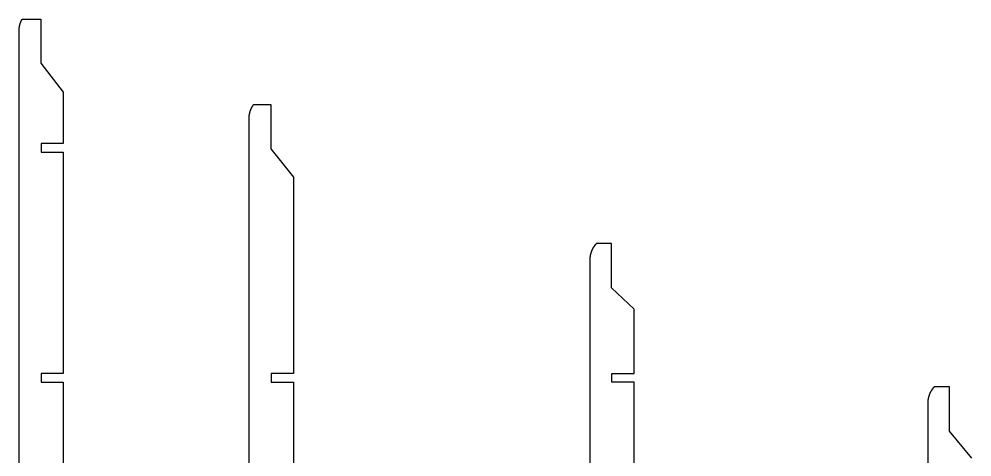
# Model space of a CAD drawing. Header units: inches. Extents: x -1514 to 1282, y -2074 to 286.
# Drawn here: x -1366.21 to -1323.14, y -1756.25 to -1736.45 of the extents above; entities that cross this region are included whole.
import ezdxf

# ---------------------------------------------------------------- set-up
doc = ezdxf.new("R2010")
doc.units = ezdxf.units.IN
doc.header["$LTSCALE"] = 0.1
doc.header["$MEASUREMENT"] = 0

msp = doc.modelspace()

# ---------------------------------------------------------------- linework, layer by layer
at = {"color": 7, "linetype": 'Continuous', "lineweight": 25}
for points in [[(-1366.21192, -1789.58548), (-1366.21192, -1736.9888), (-1366.21191, -1736.98442), (-1366.21189, -1736.98004), (-1366.21184, -1736.97565), (-1366.21178, -1736.97127), (-1366.2117, -1736.96688), (-1366.2116, -1736.9625), (-1366.21148, -1736.95811), (-1366.21135, -1736.95372), (-1366.2112, -1736.94933), (-1366.21103, -1736.94494), (-1366.21084, -1736.94055), (-1366.21064, -1736.93616), (-1366.21041, -1736.93177), (-1366.21017, -1736.92738), (-1366.20992, -1736.92299), (-1366.20964, -1736.9186), (-1366.20935, -1736.91421), (-1366.20904, -1736.90982), (-1366.20871, -1736.90543), (-1366.20836, -1736.90104), (-1366.20799, -1736.89666), (-1366.20761, -1736.89227), (-1366.20721, -1736.88788), (-1366.20679, -1736.8835), (-1366.20636, -1736.87911), (-1366.20591, -1736.87473), (-1366.20544, -1736.87035), (-1366.20495, -1736.86597), (-1366.20444, -1736.86159), (-1366.20392, -1736.85721), (-1366.20338, -1736.85284), (-1366.20282, -1736.84846), (-1366.20224, -1736.84409), (-1366.20165, -1736.83972), (-1366.20104, -1736.83535), (-1366.20041, -1736.83099), (-1366.19976, -1736.82663), (-1366.1991, -1736.82227), (-1366.19842, -1736.81791), (-1366.19772, -1736.81355), (-1366.197, -1736.8092), (-1366.19627, -1736.80485), (-1366.19551, -1736.80051), (-1366.19475, -1736.79617), (-1366.19396, -1736.79183), (-1366.19315, -1736.78749), (-1366.19233, -1736.78316), (-1366.19149, -1736.77883), (-1366.19064, -1736.77451), (-1366.18976, -1736.77018), (-1366.18887, -1736.76587), (-1366.18796, -1736.76155), (-1366.18704, -1736.75725), (-1366.18609, -1736.75294), (-1366.18513, -1736.74864), (-1366.18415, -1736.74434), (-1366.18316, -1736.74005), (-1366.18214, -1736.73577), (-1366.18111, -1736.73148), (-1366.18006, -1736.72721), (-1366.179, -1736.72294), (-1366.17792, -1736.71867), (-1366.17682, -1736.71441), (-1366.1757, -1736.71015), (-1366.17456, -1736.7059), (-1366.17341, -1736.70166), (-1366.17224, -1736.69742), (-1366.17106, -1736.69318), (-1366.16985, -1736.68896), (-1366.16863, -1736.68473), (-1366.16739, -1736.68052), (-1366.16614, -1736.67631), (-1366.16486, -1736.67211), (-1366.16357, -1736.66791), (-1366.16227, -1736.66372), (-1366.16094, -1736.65954), (-1366.1596, -1736.65536), (-1366.15824, -1736.65119), (-1366.15686, -1736.64703), (-1366.15547, -1736.64287), (-1366.15406, -1736.63873), (-1366.15335, -1736.63665), (-1366.15263, -1736.63457), (-1366.15117, -1736.63039), (-1366.14969, -1736.62622), (-1366.14819, -1736.62206), (-1366.14668, -1736.6179), (-1366.14515, -1736.61375), (-1366.1436, -1736.60961), (-1366.14204, -1736.60547), (-1366.14045, -1736.60133), (-1366.13885, -1736.59721), (-1366.13723, -1736.59308), (-1366.13559, -1736.58897), (-1366.13394, -1736.58486), (-1366.13227, -1736.58076), (-1366.13058, -1736.57666), (-1366.12887, -1736.57258), (-1366.12715, -1736.56849), (-1366.12541, -1736.56442), (-1366.12365, -1736.56035), (-1366.12187, -1736.55629), (-1366.12008, -1736.55224), (-1366.11827, -1736.5482), (-1366.11644, -1736.54416), (-1366.11459, -1736.54013), (-1366.11273, -1736.53611), (-1366.11085, -1736.5321), (-1366.10895, -1736.52809), (-1366.10704, -1736.5241), (-1366.10511, -1736.52011), (-1366.10316, -1736.51613), (-1366.1012, -1736.51216), (-1366.09922, -1736.50819), (-1366.09722, -1736.50424), (-1366.0952, -1736.5003), (-1366.09317, -1736.49636), (-1366.09112, -1736.49243), (-1366.08906, -1736.48852), (-1366.08698, -1736.48461), (-1366.08488, -1736.48071), (-1366.08276, -1736.47682), (-1366.08063, -1736.47294), (-1366.07848, -1736.46908), (-1366.07632, -1736.46522), (-1366.07414, -1736.46137), (-1366.07194, -1736.45753), (-1366.06973, -1736.4537), (-1366.0675, -1736.44988), (-1365.23195, -1736.44988), (-1365.23195, -1738.44988), (-1364.21192, -1739.76216), (-1364.21192, -1742.07289), (-1365.21192, -1742.07289), (-1365.21192, -1742.47289), (-1364.21192, -1742.47289), (-1364.21192, -1752.47289), (-1365.21192, -1752.47289), (-1365.21192, -1752.87289), (-1364.21192, -1752.87289), (-1364.21192, -1763.08713)], [(-1355.81192, -1785.62316), (-1355.81192, -1740.95112), (-1355.81191, -1740.9458), (-1355.81187, -1740.94049), (-1355.81181, -1740.93517), (-1355.81172, -1740.92985), (-1355.8116, -1740.92453), (-1355.81146, -1740.91921), (-1355.8113, -1740.91388), (-1355.8111, -1740.90856), (-1355.81089, -1740.90323), (-1355.81065, -1740.89791), (-1355.81038, -1740.89258), (-1355.81008, -1740.88726), (-1355.80977, -1740.88193), (-1355.80942, -1740.87661), (-1355.80905, -1740.87128), (-1355.80866, -1740.86596), (-1355.80824, -1740.86063), (-1355.80779, -1740.85531), (-1355.80732, -1740.84999), (-1355.80682, -1740.84467), (-1355.8063, -1740.83935), (-1355.80576, -1740.83403), (-1355.80518, -1740.82872), (-1355.80459, -1740.82341), (-1355.80396, -1740.8181), (-1355.80331, -1740.81279), (-1355.80264, -1740.80748), (-1355.80194, -1740.80218), (-1355.80122, -1740.79688), (-1355.80047, -1740.79158), (-1355.79969, -1740.78629), (-1355.79889, -1740.781), (-1355.79807, -1740.77572), (-1355.79722, -1740.77044), (-1355.79634, -1740.76516), (-1355.79544, -1740.75988), (-1355.79452, -1740.75462), (-1355.79356, -1740.74935), (-1355.79259, -1740.74409), (-1355.79159, -1740.73884), (-1355.79056, -1740.73359), (-1355.78951, -1740.72835), (-1355.78843, -1740.72311), (-1355.78733, -1740.71788), (-1355.7862, -1740.71265), (-1355.78505, -1740.70743), (-1355.78387, -1740.70222), (-1355.78267, -1740.69701), (-1355.78144, -1740.69182), (-1355.78019, -1740.68662), (-1355.77891, -1740.68144), (-1355.77761, -1740.67626), (-1355.77628, -1740.67109), (-1355.77493, -1740.66592), (-1355.77355, -1740.66077), (-1355.77215, -1740.65562), (-1355.77072, -1740.65048), (-1355.76927, -1740.64535), (-1355.76779, -1740.64023), (-1355.76628, -1740.63512), (-1355.76476, -1740.63002), (-1355.7632, -1740.62492), (-1355.76163, -1740.61984), (-1355.76002, -1740.61476), (-1355.7584, -1740.60969), (-1355.75674, -1740.60464), (-1355.75507, -1740.59959), (-1355.75336, -1740.59456), (-1355.75164, -1740.58953), (-1355.74988, -1740.5845), (-1355.7481, -1740.57948), (-1355.74629, -1740.57446), (-1355.74445, -1740.56945), (-1355.74259, -1740.56445), (-1355.7407, -1740.55946), (-1355.73878, -1740.55447), (-1355.73684, -1740.54949), (-1355.73488, -1740.54453), (-1355.73289, -1740.53957), (-1355.73087, -1740.53461), (-1355.72883, -1740.52967), (-1355.72676, -1740.52474), (-1355.72466, -1740.51982), (-1355.72254, -1740.5149), (-1355.7204, -1740.51), (-1355.71823, -1740.50511), (-1355.71604, -1740.50022), (-1355.71382, -1740.49535), (-1355.71157, -1740.49049), (-1355.7093, -1740.48564), (-1355.70701, -1740.48079), (-1355.70469, -1740.47597), (-1355.70234, -1740.47115), (-1355.69997, -1740.46634), (-1355.69758, -1740.46155), (-1355.69516, -1740.45677), (-1355.69272, -1740.452), (-1355.69025, -1740.44724), (-1355.68776, -1740.4425), (-1355.68524, -1740.43777), (-1355.6827, -1740.43305), (-1355.68014, -1740.42834), (-1355.67755, -1740.42365), (-1355.67494, -1740.41898), (-1355.67231, -1740.41431), (-1355.66965, -1740.40966), (-1355.66696, -1740.40503), (-1355.66426, -1740.40041), (-1355.66152, -1740.3958), (-1355.65877, -1740.39121), (-1355.65599, -1740.38664), (-1355.65319, -1740.38208), (-1355.65037, -1740.37753), (-1355.64752, -1740.373), (-1355.64465, -1740.36849), (-1355.64176, -1740.36399), (-1355.63884, -1740.35951), (-1355.6359, -1740.35505), (-1355.63294, -1740.3506), (-1355.62995, -1740.34617), (-1355.62694, -1740.34176), (-1355.62391, -1740.33737), (-1355.62086, -1740.33299), (-1355.61778, -1740.32863), (-1355.61468, -1740.32429), (-1355.61156, -1740.31997), (-1355.60842, -1740.31566), (-1355.60525, -1740.31138), (-1354.83196, -1740.31138), (-1354.83196, -1742.31138), (-1353.81192, -1743.60406), (-1353.81192, -1752.47288), (-1354.81192, -1752.47288), (-1354.81192, -1752.87288), (-1353.81192, -1752.87288), (-1353.81192, -1763.08712)], [(-1338.41192, -1763.08712), (-1338.41192, -1752.87288), (-1339.41192, -1752.87288), (-1339.41192, -1752.47288), (-1338.41192, -1752.47288), (-1338.41192, -1749.55886), (-1339.43198, -1748.60154), (-1339.43198, -1746.60154), (-1340.11405, -1746.60154), (-1340.1163, -1746.60381), (-1340.11855, -1746.60609), (-1340.1208, -1746.60838), (-1340.12303, -1746.61068), (-1340.12526, -1746.61298), (-1340.12748, -1746.6153), (-1340.12969, -1746.61762), (-1340.1319, -1746.61995), (-1340.13409, -1746.62228), (-1340.13628, -1746.62463), (-1340.13847, -1746.62698), (-1340.14064, -1746.62934), (-1340.14281, -1746.63171), (-1340.14497, -1746.63409), (-1340.14712, -1746.63647), (-1340.14927, -1746.63886), (-1340.15141, -1746.64126), (-1340.15354, -1746.64367), (-1340.15566, -1746.64608), (-1340.15777, -1746.6485), (-1340.15988, -1746.65093), (-1340.16198, -1746.65337), (-1340.16407, -1746.65581), (-1340.16615, -1746.65827), (-1340.16823, -1746.66072), (-1340.1703, -1746.66319), (-1340.17236, -1746.66566), (-1340.17441, -1746.66814), (-1340.17645, -1746.67063), (-1340.17849, -1746.67312), (-1340.18052, -1746.67562), (-1340.18254, -1746.67813), (-1340.18455, -1746.68065), (-1340.18656, -1746.68317), (-1340.18855, -1746.6857), (-1340.19054, -1746.68823), (-1340.19252, -1746.69077), (-1340.1945, -1746.69332), (-1340.19646, -1746.69588), (-1340.19842, -1746.69844), (-1340.20037, -1746.70101), (-1340.20231, -1746.70358), (-1340.20424, -1746.70616), (-1340.20616, -1746.70875), (-1340.20808, -1746.71134), (-1340.20999, -1746.71394), (-1340.21188, -1746.71655), (-1340.21378, -1746.71916), (-1340.21566, -1746.72178), (-1340.21753, -1746.72441), (-1340.2194, -1746.72704), (-1340.22125, -1746.72967), (-1340.2231, -1746.73232), (-1340.22494, -1746.73497), (-1340.22678, -1746.73762), (-1340.2286, -1746.74028), (-1340.23042, -1746.74295), (-1340.23222, -1746.74562), (-1340.23402, -1746.7483), (-1340.23581, -1746.75098), (-1340.23759, -1746.75367), (-1340.23936, -1746.75636), (-1340.24113, -1746.75906), (-1340.24288, -1746.76177), (-1340.24463, -1746.76448), (-1340.24637, -1746.7672), (-1340.2481, -1746.76992), (-1340.24982, -1746.77264), (-1340.25153, -1746.77538), (-1340.25323, -1746.77811), (-1340.25493, -1746.78086), (-1340.25661, -1746.7836), (-1340.25829, -1746.78636), (-1340.25996, -1746.78911), (-1340.26161, -1746.79188), (-1340.26326, -1746.79464), (-1340.26491, -1746.79742), (-1340.26654, -1746.80019), (-1340.26816, -1746.80297), (-1340.26977, -1746.80576), (-1340.27138, -1746.80855), (-1340.27298, -1746.81135), (-1340.27456, -1746.81415), (-1340.27614, -1746.81695), (-1340.27771, -1746.81976), (-1340.27927, -1746.82258), (-1340.28082, -1746.8254), (-1340.28236, -1746.82822), (-1340.28389, -1746.83105), (-1340.28542, -1746.83388), (-1340.28693, -1746.83671), (-1340.28844, -1746.83955), (-1340.28993, -1746.8424), (-1340.29142, -1746.84525), (-1340.29289, -1746.8481), (-1340.29436, -1746.85095), (-1340.29582, -1746.85381), (-1340.29727, -1746.85668), (-1340.29871, -1746.85955), (-1340.30014, -1746.86242), (-1340.30156, -1746.86529), (-1340.30297, -1746.86817), (-1340.30437, -1746.87106), (-1340.30576, -1746.87394), (-1340.30714, -1746.87683), (-1340.30852, -1746.87973), (-1340.30988, -1746.88262), (-1340.31124, -1746.88553), (-1340.31259, -1746.88844), (-1340.31392, -1746.89136), (-1340.31525, -1746.89428), (-1340.31658, -1746.89721), (-1340.31789, -1746.90014), (-1340.31919, -1746.90307), (-1340.32049, -1746.90601), (-1340.32177, -1746.90895), (-1340.32305, -1746.9119), (-1340.32432, -1746.91486), (-1340.32557, -1746.91781), (-1340.32682, -1746.92078), (-1340.32807, -1746.92374), (-1340.3293, -1746.92671), (-1340.33173, -1746.93267), (-1340.33414, -1746.93864), (-1340.3365, -1746.94462), (-1340.33883, -1746.95063), (-1340.34113, -1746.95665), (-1340.34339, -1746.96268), (-1340.34561, -1746.96873), (-1340.34779, -1746.97479), (-1340.34994, -1746.98087), (-1340.35206, -1746.98696), (-1340.35414, -1746.99306), (-1340.35618, -1746.99918), (-1340.35818, -1747.00531), (-1340.36015, -1747.01146), (-1340.36209, -1747.01761), (-1340.36398, -1747.02378), (-1340.36584, -1747.02996), (-1340.36767, -1747.03615), (-1340.36946, -1747.04235), (-1340.37121, -1747.04856), (-1340.37292, -1747.05479), (-1340.3746, -1747.06102), (-1340.37624, -1747.06726), (-1340.37784, -1747.07351), (-1340.37941, -1747.07977), (-1340.38094, -1747.08604), (-1340.38244, -1747.09231), (-1340.3839, -1747.0986), (-1340.38532, -1747.10489), (-1340.3867, -1747.11119), (-1340.38805, -1747.11749), (-1340.38936, -1747.1238), (-1340.39063, -1747.13012), (-1340.39186, -1747.13644), (-1340.39306, -1747.14277), (-1340.39422, -1747.14911), (-1340.39535, -1747.15544), (-1340.39643, -1747.16179), (-1340.39748, -1747.16813), (-1340.39849, -1747.17448), (-1340.39947, -1747.18084), (-1340.4004, -1747.18719), (-1340.4013, -1747.19355), (-1340.40217, -1747.19991), (-1340.40299, -1747.20628), (-1340.40339, -1747.20947), (-1340.40378, -1747.21268), (-1340.40454, -1747.21912), (-1340.40526, -1747.22556), (-1340.40594, -1747.23201), (-1340.40659, -1747.23846), (-1340.4072, -1747.24492), (-1340.40777, -1747.25138), (-1340.40831, -1747.25784), (-1340.40881, -1747.26431), (-1340.40927, -1747.27078), (-1340.40969, -1747.27725), (-1340.41008, -1747.28373), (-1340.41043, -1747.2902), (-1340.41074, -1747.29668), (-1340.41102, -1747.30316), (-1340.41126, -1747.30964), (-1340.41146, -1747.31612), (-1340.41163, -1747.32261), (-1340.41176, -1747.32909), (-1340.41185, -1747.33557), (-1340.4119, -1747.34205), (-1340.41192, -1747.34853), (-1340.41192, -1779.22574)], [(-1323.13518, -1756.29635), (-1324.15532, -1755.08368), (-1324.15532, -1753.08368), (-1324.84217, -1753.08368), (-1324.84439, -1753.08593), (-1324.84661, -1753.08819), (-1324.84882, -1753.09045), (-1324.85102, -1753.09272), (-1324.85322, -1753.09501), (-1324.8554, -1753.0973), (-1324.85758, -1753.09959), (-1324.85976, -1753.1019), (-1324.86192, -1753.10421), (-1324.86408, -1753.10653), (-1324.86623, -1753.10886), (-1324.86837, -1753.1112), (-1324.87051, -1753.11354), (-1324.87264, -1753.11589), (-1324.87476, -1753.11825), (-1324.87687, -1753.12062), (-1324.87898, -1753.12299), (-1324.88108, -1753.12537), (-1324.88317, -1753.12776), (-1324.88525, -1753.13016), (-1324.88733, -1753.13256), (-1324.88939, -1753.13497), (-1324.89145, -1753.13739), (-1324.89351, -1753.13982), (-1324.89555, -1753.14225), (-1324.89759, -1753.14469), (-1324.89962, -1753.14714), (-1324.90164, -1753.14959), (-1324.90365, -1753.15205), (-1324.90566, -1753.15452), (-1324.90766, -1753.15699), (-1324.90965, -1753.15948), (-1324.91163, -1753.16196), (-1324.91361, -1753.16446), (-1324.91557, -1753.16696), (-1324.91753, -1753.16947), (-1324.91948, -1753.17198), (-1324.92142, -1753.1745), (-1324.92336, -1753.17703), (-1324.92529, -1753.17957), (-1324.9272, -1753.18211), (-1324.92912, -1753.18465), (-1324.93102, -1753.18721), (-1324.93291, -1753.18977), (-1324.9348, -1753.19233), (-1324.93668, -1753.19491), (-1324.93855, -1753.19748), (-1324.94041, -1753.20007), (-1324.94226, -1753.20266), (-1324.94411, -1753.20526), (-1324.94595, -1753.20786), (-1324.94777, -1753.21047), (-1324.9496, -1753.21308), (-1324.95141, -1753.2157), (-1324.95321, -1753.21833), (-1324.95501, -1753.22096), (-1324.95679, -1753.2236), (-1324.95857, -1753.22624), (-1324.96034, -1753.22889), (-1324.96211, -1753.23154), (-1324.96386, -1753.2342), (-1324.9656, -1753.23687), (-1324.96734, -1753.23954), (-1324.96907, -1753.24221), (-1324.97079, -1753.24489), (-1324.9725, -1753.24758), (-1324.9742, -1753.25027), (-1324.97589, -1753.25297), (-1324.97758, -1753.25567), (-1324.97925, -1753.25838), (-1324.98092, -1753.26109), (-1324.98258, -1753.26381), (-1324.98423, -1753.26653), (-1324.98587, -1753.26926), (-1324.98751, -1753.27199), (-1324.98913, -1753.27472), (-1324.99074, -1753.27747), (-1324.99235, -1753.28021), (-1324.99395, -1753.28296), (-1324.99554, -1753.28572), (-1324.99712, -1753.28848), (-1324.99869, -1753.29124), (-1325.00025, -1753.29401), (-1325.0018, -1753.29679), (-1325.00334, -1753.29957), (-1325.00488, -1753.30235), (-1325.00641, -1753.30514), (-1325.00792, -1753.30793), (-1325.00943, -1753.31072), (-1325.01093, -1753.31352), (-1325.01242, -1753.31633), (-1325.0139, -1753.31913), (-1325.01537, -1753.32195), (-1325.01683, -1753.32476), (-1325.01828, -1753.32758), (-1325.01973, -1753.33041), (-1325.02116, -1753.33324), (-1325.02259, -1753.33607), (-1325.024, -1753.3389), (-1325.02541, -1753.34174), (-1325.02681, -1753.34459), (-1325.02819, -1753.34743), (-1325.02957, -1753.35028), (-1325.03094, -1753.35314), (-1325.0323, -1753.35599), (-1325.03365, -1753.35885), (-1325.03499, -1753.36172), (-1325.03633, -1753.36459), (-1325.03765, -1753.36747), (-1325.03897, -1753.37035), (-1325.04028, -1753.37324), (-1325.04157, -1753.37613), (-1325.04286, -1753.37903), (-1325.04415, -1753.38193), (-1325.04542, -1753.38484), (-1325.04668, -1753.38775), (-1325.04794, -1753.39066), (-1325.04918, -1753.39358), (-1325.05042, -1753.39651), (-1325.05165, -1753.39943), (-1325.05408, -1753.4053), (-1325.05648, -1753.41119), (-1325.05884, -1753.41709), (-1325.06116, -1753.42301), (-1325.06345, -1753.42894), (-1325.06571, -1753.43489), (-1325.06793, -1753.44085), (-1325.07011, -1753.44683), (-1325.07226, -1753.45282), (-1325.07437, -1753.45883), (-1325.07645, -1753.46485), (-1325.07849, -1753.47088), (-1325.08049, -1753.47693), (-1325.08246, -1753.48299), (-1325.0844, -1753.48906), (-1325.0863, -1753.49514), (-1325.08816, -1753.50124), (-1325.08999, -1753.50735), (-1325.09178, -1753.51346), (-1325.09353, -1753.51959), (-1325.09525, -1753.52573), (-1325.09693, -1753.53188), (-1325.09858, -1753.53804), (-1325.10019, -1753.5442), (-1325.10177, -1753.55038), (-1325.10331, -1753.55656), (-1325.10481, -1753.56276), (-1325.10627, -1753.56896), (-1325.1077, -1753.57517), (-1325.1091, -1753.58138), (-1325.11046, -1753.58761), (-1325.11178, -1753.59384), (-1325.11306, -1753.60007), (-1325.11431, -1753.60631), (-1325.11552, -1753.61256), (-1325.1167, -1753.61881), (-1325.11784, -1753.62507), (-1325.11894, -1753.63133), (-1325.12, -1753.6376), (-1325.12103, -1753.64387), (-1325.12202, -1753.65015), (-1325.12298, -1753.65642), (-1325.1239, -1753.6627), (-1325.12478, -1753.66899), (-1325.12562, -1753.67527), (-1325.12643, -1753.68156), (-1325.12682, -1753.6847), (-1325.12702, -1753.68628), (-1325.12721, -1753.68787), (-1325.12795, -1753.69423), (-1325.12866, -1753.70059), (-1325.12933, -1753.70696), (-1325.12996, -1753.71333), (-1325.13056, -1753.71971), (-1325.13112, -1753.72609), (-1325.13164, -1753.73248), (-1325.13213, -1753.73886), (-1325.13258, -1753.74525), (-1325.133, -1753.75165), (-1325.13338, -1753.75804), (-1325.13372, -1753.76444), (-1325.13403, -1753.77084), (-1325.1343, -1753.77724), (-1325.13453, -1753.78364), (-1325.13473, -1753.79004), (-1325.13489, -1753.79645), (-1325.13502, -1753.80285), (-1325.13511, -1753.80925), (-1325.13516, -1753.81565), (-1325.13518, -1753.82206), (-1325.13518, -1772.75222)]]:
    msp.add_lwpolyline(points, dxfattribs=at)

doc.saveas('drawing.dxf')
